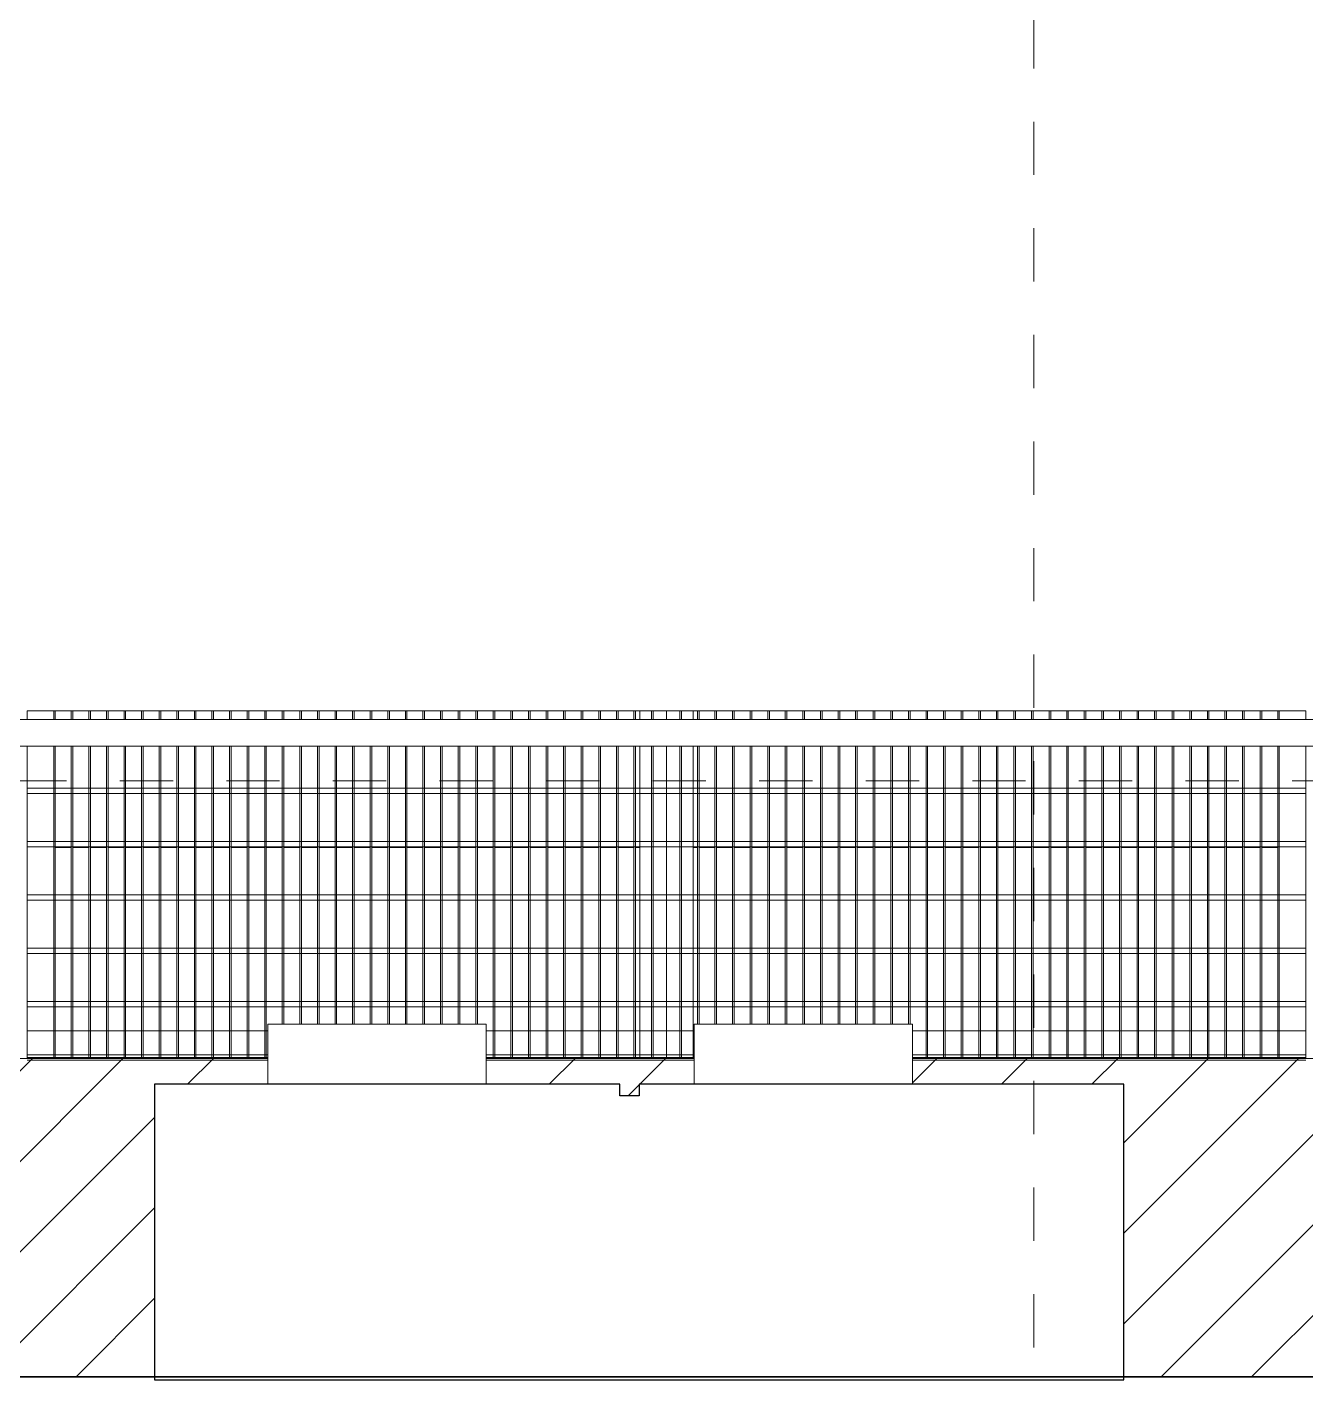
# Model space of a CAD drawing. Header units: metres. Extents: x -43 to 80, y -185 to 8.
# Drawn here: x 3.564 to 5.964, y -124.649 to -122.109 of the extents above; entities that cross this region are included whole.
import ezdxf

# ---------------------------------------------------------------- set-up
doc = ezdxf.new("R2010")
doc.units = ezdxf.units.M
doc.linetypes.add('Grid Line', pattern=[0.022225, 0.0127, -0.003175, 0.003175, -0.003175])
for name, color, linetype, lineweight in [('A-FLOR', 7, 'Continuous', 9), ('A-FLOR-HRAL', 7, 'Continuous', 9), ('A-GENM', 7, 'Continuous', 9), ('A-WALL', 7, 'Continuous', 9), ('S-GRID', 7, 'Continuous', 9)]:
    doc.layers.add(name, color=color, linetype=linetype, lineweight=lineweight)

# ---------------------------------------------------------------- blocks, each defined once
blk = doc.blocks.new('Railing - Railing-2145336-N01 - ESTANQUE CABECERA')
at = {"layer": 'A-FLOR-HRAL'}
for p, q in [((-50.38667508865239, -112.9029872301201), (-58.58988818127857, -108.6269040913943)), ((-58.61300010596709, -108.6712418736707), (-50.40978701334091, -112.9473250123965))]:
    blk.add_line(p, q, dxfattribs=at)
blk = doc.blocks.new('M_RVR_Grating - Grating-V5-N01 - ESTANQUE CABECERA')
at = {"layer": 'A-GENM'}
for p, q in [((0.1384357353952376, 0.330000000000146), (-0.599999999999985, 0.3300000000001459)), ((-0.6000000000000001, 0.3275000000000018), (-0.6000000000000001, 0.3250000000000019)), ((-0.5499999999999938, 0.324999999999999), (-0.600000000000001, 0.3249999999999989)), ((-0.600000000000001, 0.3249999999999989), (-0.5999999999999999, -0.2589138750279856)), ((0.1384357353952206, 0.3250000000000019), (-0.6000000000000029, 0.3250000000000019)), ((-0.6000000000000029, 0.3250000000000019), (-0.6000000000000029, 0.2749999999999949)), ((-0.599999999999985, 0.3200000000001482), (0.1384357353952376, 0.3200000000001439)), ((-0.5469999999999975, 0.3249999999999993), (-0.5500000000000013, 0.3249999999999993)), ((-0.5500000000000013, 0.3249999999999993), (-0.5500000000000003, -0.258918479240016)), ((-0.5499999999999928, -0.2589184792400155), (-0.5499999999999938, 0.324999999999999)), ((-0.5469999999999965, -0.258918755492735), (-0.5469999999999975, 0.3249999999999993)), ((-0.5139999999999976, 0.3249999999999993), (-0.5170000000000012, 0.3249999999999993)), ((-0.5170000000000012, 0.3249999999999993), (-0.5170000000000002, -0.2589215180199554)), ((-0.5139999999999966, -0.2589217942726743), (-0.5139999999999976, 0.3249999999999993)), ((-0.4809999999999974, 0.3249999999999997), (-0.4840000000000012, 0.3249999999999997)), ((-0.4840000000000012, 0.3249999999999997), (-0.4840000000000001, -0.2589245567998945)), ((-0.4809999999999964, -0.2589248330526133), (-0.4809999999999974, 0.3249999999999997)), ((-0.4479999999999974, 0.3249999999999997), (-0.4510000000000011, 0.3249999999999998)), ((-0.4510000000000011, 0.3249999999999998), (-0.4510000000000001, -0.2589275955798275)), ((-0.4479999999999963, -0.2589278718325528), (-0.4479999999999974, 0.3249999999999997)), ((-0.4149999999999974, 0.3249999999999997), (-0.4180000000000011, 0.3249999999999998)), ((-0.4180000000000011, 0.3249999999999998), (-0.4180000000000001, -0.258930634359767)), ((-0.4149999999999964, -0.2589309106124921), (-0.4149999999999974, 0.3249999999999997)), ((-0.3819999999999975, 0.3249999999999997), (-0.3850000000000013, 0.3249999999999998)), ((-0.3850000000000013, 0.3249999999999998), (-0.3850000000000001, -0.2589336731397063)), ((-0.3819999999999965, -0.2589339493924252), (-0.3819999999999975, 0.3249999999999997)), ((-0.3489999999999974, 0.3249999999999997), (-0.352000000000001, 0.3249999999999997)), ((-0.352000000000001, 0.3249999999999997), (-0.3520000000000001, -0.2589367119196458)), ((-0.3489999999999963, -0.2589369881723645), (-0.3489999999999974, 0.3249999999999997)), ((-0.3159999999999973, 0.3249999999999997), (-0.3190000000000011, 0.3249999999999997)), ((-0.3190000000000011, 0.3249999999999997), (-0.319, -0.2589397506995786)), ((-0.3159999999999964, -0.258940026952304), (-0.3159999999999973, 0.3249999999999997)), ((-0.2829999999999974, 0.3249999999999997), (-0.286000000000001, 0.3249999999999997)), ((-0.286000000000001, 0.3249999999999997), (-0.286, -0.2589427894795182)), ((-0.2829999999999964, -0.2589430657322434), (-0.2829999999999974, 0.3249999999999997)), ((-0.2499999999999974, 0.3249999999999997), (-0.2530000000000011, 0.3249999999999997)), ((-0.2530000000000011, 0.3249999999999997), (-0.2530000000000001, -0.2589458282594576)), ((-0.2499999999999964, -0.2589461045121764), (-0.2499999999999974, 0.3249999999999997)), ((-0.2169999999999974, 0.3249999999999997), (-0.2200000000000011, 0.3249999999999997)), ((-0.2200000000000011, 0.3249999999999997), (-0.22, -0.258948867039397)), ((-0.2169999999999963, -0.2589491432921158), (-0.2169999999999974, 0.3249999999999997)), ((-0.1839999999999973, 0.3249999999999997), (-0.187000000000001, 0.3249999999999997)), ((-0.187000000000001, 0.3249999999999997), (-0.1869999999999999, -0.2589519058193364)), ((-0.1839999999999962, -0.2589521820720553), (-0.1839999999999973, 0.3249999999999997)), ((-0.1509999999999973, 0.3249999999999997), (-0.154000000000001, 0.3249999999999997)), ((-0.154000000000001, 0.3249999999999997), (-0.1539999999999999, -0.2589549445992695)), ((-0.1509999999999962, -0.2589552208519946), (-0.1509999999999973, 0.3249999999999997)), ((-0.1179999999999974, 0.3249999999999997), (-0.121000000000001, 0.3249999999999997)), ((-0.121000000000001, 0.3249999999999997), (-0.121, -0.2589579833792088)), ((-0.1179999999999963, -0.2589582596319341), (-0.1179999999999974, 0.3249999999999997)), ((-0.08499999999999727, 0.3249999999999997), (-0.08800000000000098, 0.3249999999999997)), ((-0.08800000000000098, 0.3249999999999997), (-0.08799999999999994, -0.2589610221591482)), ((-0.08499999999999625, -0.258961298411867), (-0.08499999999999727, 0.3249999999999997)), ((-0.05199999999999719, 0.3249999999999993), (-0.0550000000000009, 0.3249999999999994)), ((-0.0550000000000009, 0.3249999999999994), (-0.05499999999999987, -0.2589640609390881)), ((-0.05199999999999615, -0.2589643371918069), (-0.05199999999999719, 0.3249999999999993)), ((-0.01899999999999724, 0.3249999999999994), (-0.02200000000000096, 0.3249999999999993)), ((-0.02200000000000096, 0.3249999999999993), (-0.02199999999999992, -0.258967099719021)), ((-0.01899999999999622, -0.2589673759717462), (-0.01899999999999724, 0.3249999999999994)), ((0.01400000000000277, 0.3249999999999994), (0.01099999999999906, 0.3249999999999993)), ((0.01099999999999906, 0.3249999999999993), (0.01100000000000011, -0.2589701384989604)), ((0.01400000000000379, -0.2589704147516856), (0.01400000000000277, 0.3249999999999994)), ((0.04700000000000278, 0.3249999999999994), (0.04399999999999907, 0.3249999999999994)), ((0.04399999999999907, 0.3249999999999994), (0.04400000000000012, -0.2589731772789)), ((0.04700000000000382, -0.2589734535316186), (0.04700000000000278, 0.3249999999999994)), ((0.08000000000000275, 0.3249999999999994), (0.07699999999999904, 0.3249999999999994)), ((0.07699999999999904, 0.3249999999999994), (0.07700000000000008, -0.2589762160588392)), ((0.08000000000000378, -0.2589764923115581), (0.08000000000000275, 0.3249999999999994)), ((0.1130000000000028, 0.3249999999999994), (0.1099999999999992, 0.3249999999999994)), ((0.1099999999999992, 0.3249999999999994), (0.1100000000000002, -0.2589792548387784)), ((0.1130000000000038, -0.2589795310914975), (0.1130000000000028, 0.3249999999999994)), ((0.6000000000000195, 0.3300000000001503), (0.5481445310455849, 0.3300000000001503)), ((0.5999999999999959, 0.3250000000000019), (0.5481445310455627, 0.325000000000002)), ((0.5481445310455847, 0.3200000000001482), (0.6000000000000196, 0.3200000000001482)), ((0.6000000000000008, 0.324999999999999), (0.5499999999999936, 0.324999999999999)), ((0.5499999999999936, 0.324999999999999), (0.5499999999999946, -0.2590197719046172)), ((0.5750000000000031, 0.3249999999999993), (0.5719999999999993, 0.3249999999999993)), ((0.5719999999999993, 0.3249999999999993), (0.5720000000000003, -0.2590217977579048)), ((0.5750000000000041, -0.2590220740106301), (0.5750000000000031, 0.3249999999999993)), ((0.6, 0.3250000000000018), (0.6000000000000001, 0.3275000000000019)), ((0.6000000000000016, -0.2590243761166406), (0.6000000000000008, 0.324999999999999)), ((0.5999999999999959, 0.2749999999999948), (0.5999999999999959, 0.3250000000000019)), ((-0.6000000000000029, 0.2749999999999949), (0.1384357353952206, 0.2749999999999948)), ((0.1429999999999993, 0.262578610893513), (0.1430000000000002, -0.2589822936187117)), ((0.1460000000000039, -0.2589825698714368), (0.146000000000003, 0.262578610893513)), ((0.1759999999999992, 0.262578610893513), (0.1760000000000002, -0.2589853323986511)), ((0.1790000000000039, -0.2589856086513763), (0.1790000000000029, 0.262578610893513)), ((0.2089999999999992, 0.262578610893513), (0.2090000000000001, -0.2589883711785905)), ((0.2120000000000038, -0.2589886474313093), (0.2120000000000029, 0.262578610893513)), ((0.2419999999999993, 0.262578610893513), (0.2420000000000002, -0.2589914099585299)), ((0.2450000000000039, -0.2589916862112487), (0.2450000000000029, 0.262578610893513)), ((0.2749999999999994, 0.2625786108935129), (0.2750000000000003, -0.258994448738463)), ((0.278000000000004, -0.2589947249911881), (0.278000000000003, 0.2625786108935129)), ((0.3079999999999993, 0.2625786108935129), (0.3080000000000002, -0.2589974875184025)), ((0.3110000000000039, -0.2589977637711275), (0.311000000000003, 0.2625786108935129)), ((0.3409999999999993, 0.2625786108935129), (0.3410000000000002, -0.2590005262983419)), ((0.3440000000000038, -0.2590008025510606), (0.344000000000003, 0.2625786108935066)), ((0.3739999999999994, 0.2625786108935065), (0.3740000000000003, -0.2590035650782813)), ((0.3770000000000039, -0.2590038413310001), (0.3770000000000031, 0.2625786108935066)), ((0.4069999999999995, 0.2625786108935066), (0.4070000000000004, -0.2590066038582206)), ((0.410000000000004, -0.2590068801109394), (0.4100000000000032, 0.2625786108935066)), ((0.4399999999999994, 0.2625786108935066), (0.4400000000000003, -0.2590096426381536)), ((0.443000000000004, -0.2590099188908788), (0.4430000000000031, 0.2625786108935066)), ((0.4729999999999993, 0.2625786108935065), (0.4730000000000002, -0.2590126814180931)), ((0.476000000000004, -0.2590129576708182), (0.476000000000003, 0.2625786108935066)), ((0.5059999999999995, 0.2625786108935065), (0.5060000000000002, -0.2590157201980324)), ((0.5090000000000039, -0.2590159964507512), (0.5090000000000032, 0.2625786108935066)), ((0.5389999999999995, 0.2625786108935066), (0.5390000000000005, -0.2590187589779718)), ((0.5420000000000041, -0.2590190352306906), (0.5420000000000033, 0.2625786108935066)), ((0.5481445310455564, 0.2749999999999948), (0.5999999999999959, 0.2749999999999948)), ((0.6000000000000196, 0.2300000000001513), (-0.599999999999985, 0.2300000000001471)), ((-0.599999999999985, 0.2200000000001493), (0.6000000000000196, 0.220000000000145)), ((0.6000000000000196, 0.130000000000148), (-0.5999999999999849, 0.1300000000001437)), ((-0.599999999999985, 0.1200000000001461), (0.6000000000000196, 0.120000000000146)), ((0.6000000000000196, 0.03000000000014911), (-0.5999999999999849, 0.03000000000014915)), ((-0.599999999999985, 0.02000000000014709), (0.6000000000000196, 0.02000000000014272)), ((0.600000000000011, -0.06999999999984981), (-0.599999999999985, -0.06999999999984981)), ((-0.599999999999985, -0.07999999999985184), (0.600000000000011, -0.07999999999984757)), ((0.600000000000011, -0.1699999999998531), (-0.5999999999999849, -0.1699999999998487)), ((-0.5999999999999849, -0.1799999999998551), (0.600000000000011, -0.1799999999998508)), ((-0.5999999999999998, -0.3093642401187902), (-0.5999999999999998, -0.3249999999999996)), ((-0.6000000000000029, -0.3093642401187937), (-0.6000000000000028, -0.324999999999998)), ((-0.5999999999999998, -0.3249999999999996), (-0.5499999999999926, -0.3249999999999995)), ((-0.6000000000000028, -0.324999999999998), (0.5999999999999959, -0.324999999999998)), ((-0.5500000000000002, -0.3093642401187907), (-0.55, -0.3250000000000001)), ((-0.5499999999999926, -0.3249999999999995), (-0.5499999999999926, -0.30936424011879)), ((-0.55, -0.3250000000000001), (-0.5469999999999964, -0.3250000000000001)), ((-0.5469999999999964, -0.3250000000000001), (-0.5469999999999964, -0.3093642401187907)), ((-0.5170000000000001, -0.3093642401187907), (-0.5170000000000001, -0.3250000000000002)), ((-0.5170000000000001, -0.3250000000000002), (-0.5139999999999963, -0.3250000000000002)), ((-0.5139999999999963, -0.3250000000000002), (-0.5139999999999963, -0.3093642401187907)), ((-0.484, -0.3093642401187903), (-0.4839999999999999, -0.3249999999999997)), ((-0.4839999999999999, -0.3249999999999997), (-0.4809999999999963, -0.3249999999999997)), ((-0.4809999999999963, -0.3249999999999997), (-0.4809999999999964, -0.3093642401187903)), ((-0.451, -0.3093642401187903), (-0.451, -0.3249999999999997)), ((-0.451, -0.3249999999999997), (-0.4479999999999962, -0.3249999999999997)), ((-0.4479999999999962, -0.3249999999999997), (-0.4479999999999962, -0.3093642401187903)), ((-0.4179999999999999, -0.3093642401187903), (-0.418, -0.3249999999999997)), ((-0.418, -0.3249999999999997), (-0.4149999999999964, -0.3249999999999997)), ((-0.4149999999999964, -0.3249999999999997), (-0.4149999999999963, -0.3093642401187903)), ((-0.3850000000000001, -0.3093642401187903), (-0.3850000000000001, -0.3249999999999997)), ((-0.3850000000000001, -0.3249999999999997), (-0.3819999999999963, -0.3249999999999997)), ((-0.3819999999999963, -0.3249999999999997), (-0.3819999999999963, -0.3093642401187903)), ((-0.3519999999999999, -0.3093642401187903), (-0.3519999999999999, -0.3249999999999997)), ((-0.3519999999999999, -0.3249999999999997), (-0.3489999999999963, -0.3249999999999997)), ((-0.3489999999999963, -0.3249999999999997), (-0.3489999999999963, -0.3093642401187903)), ((-0.3189999999999999, -0.3093642401187903), (-0.3189999999999998, -0.3249999999999997)), ((-0.3189999999999998, -0.3249999999999997), (-0.3159999999999961, -0.3249999999999997)), ((-0.3159999999999961, -0.3249999999999997), (-0.3159999999999962, -0.3093642401187903)), ((-0.286, -0.3093642401187903), (-0.2859999999999999, -0.3249999999999997)), ((-0.2859999999999999, -0.3249999999999997), (-0.2829999999999963, -0.3249999999999997)), ((-0.2829999999999963, -0.3249999999999997), (-0.2829999999999963, -0.3093642401187903)), ((-0.253, -0.3093642401187903), (-0.253, -0.3249999999999997)), ((-0.253, -0.3249999999999997), (-0.2499999999999962, -0.3249999999999997)), ((-0.2499999999999962, -0.3249999999999997), (-0.2499999999999964, -0.3093642401187903)), ((-0.2199999999999999, -0.3093642401187903), (-0.2199999999999999, -0.3249999999999997)), ((-0.2199999999999999, -0.3249999999999997), (-0.2169999999999961, -0.3249999999999997)), ((-0.2169999999999961, -0.3249999999999997), (-0.2169999999999962, -0.3093642401187903)), ((-0.1869999999999999, -0.3093642401187903), (-0.1869999999999998, -0.3249999999999997)), ((-0.1869999999999998, -0.3249999999999997), (-0.1839999999999961, -0.3249999999999997)), ((-0.1839999999999961, -0.3249999999999997), (-0.1839999999999961, -0.3093642401187903)), ((-0.1539999999999999, -0.3093642401187903), (-0.1539999999999999, -0.3249999999999997)), ((-0.1539999999999999, -0.3249999999999997), (-0.1509999999999962, -0.3249999999999997)), ((-0.1509999999999962, -0.3249999999999997), (-0.1509999999999962, -0.3093642401187903)), ((-0.1209999999999999, -0.3093642401187903), (-0.1209999999999999, -0.3249999999999997)), ((-0.1209999999999999, -0.3249999999999997), (-0.1179999999999962, -0.3249999999999997)), ((-0.1179999999999962, -0.3249999999999997), (-0.1179999999999962, -0.3093642401187903)), ((-0.08799999999999986, -0.3093642401187903), (-0.08799999999999981, -0.3249999999999997)), ((-0.08799999999999981, -0.3249999999999997), (-0.0849999999999961, -0.3249999999999997)), ((-0.0849999999999961, -0.3249999999999997), (-0.08499999999999612, -0.3093642401187903)), ((-0.05499999999999978, -0.3093642401187907), (-0.05499999999999975, -0.325)), ((-0.05499999999999975, -0.325), (-0.05199999999999605, -0.325)), ((-0.05199999999999605, -0.325), (-0.05199999999999605, -0.3093642401187907)), ((-0.0219999999999998, -0.3093642401187907), (-0.0219999999999998, -0.3250000000000001)), ((-0.0219999999999998, -0.3250000000000001), (-0.0189999999999961, -0.325)), ((-0.0189999999999961, -0.325), (-0.01899999999999614, -0.3093642401187907)), ((0.01100000000000021, -0.3093642401187907), (0.01100000000000022, -0.325)), ((0.01100000000000022, -0.325), (0.01400000000000391, -0.325)), ((0.01400000000000391, -0.325), (0.01400000000000389, -0.3093642401187907)), ((0.04400000000000022, -0.3093642401187907), (0.04400000000000023, -0.325)), ((0.04400000000000023, -0.325), (0.04700000000000393, -0.3250000000000001)), ((0.04700000000000393, -0.3250000000000001), (0.04700000000000392, -0.3093642401187907)), ((0.07700000000000017, -0.3093642401187907), (0.07700000000000017, -0.325)), ((0.07700000000000017, -0.325), (0.0800000000000039, -0.3250000000000001)), ((0.0800000000000039, -0.3250000000000001), (0.08000000000000386, -0.3093642401187907)), ((0.1100000000000002, -0.3093642401187906), (0.1100000000000002, -0.325)), ((0.1100000000000002, -0.325), (0.113000000000004, -0.3250000000000001)), ((0.113000000000004, -0.3250000000000001), (0.113000000000004, -0.3093642401187906)), ((0.1430000000000003, -0.3093642401187907), (0.1430000000000003, -0.325)), ((0.1430000000000003, -0.325), (0.146000000000004, -0.3250000000000001)), ((0.146000000000004, -0.3250000000000001), (0.146000000000004, -0.3093642401187907)), ((0.1760000000000003, -0.3093642401187907), (0.1760000000000003, -0.3250000000000001)), ((0.1760000000000003, -0.3250000000000001), (0.179000000000004, -0.3250000000000001)), ((0.179000000000004, -0.3250000000000001), (0.179000000000004, -0.3093642401187906)), ((0.2090000000000002, -0.3093642401187907), (0.2090000000000003, -0.3250000000000001)), ((0.2090000000000003, -0.3250000000000001), (0.212000000000004, -0.3250000000000001)), ((0.212000000000004, -0.3250000000000001), (0.2120000000000039, -0.3093642401187906)), ((0.2420000000000003, -0.3093642401187907), (0.2420000000000003, -0.325)), ((0.2420000000000003, -0.325), (0.245000000000004, -0.3250000000000001)), ((0.245000000000004, -0.3250000000000001), (0.245000000000004, -0.3093642401187907)), ((0.2750000000000004, -0.3093642401187907), (0.2750000000000004, -0.3250000000000001)), ((0.2750000000000004, -0.3250000000000001), (0.2780000000000041, -0.3250000000000001)), ((0.2780000000000041, -0.3250000000000001), (0.2780000000000041, -0.3093642401187907)), ((0.3080000000000004, -0.3093642401187907), (0.3080000000000004, -0.3250000000000002)), ((0.3080000000000004, -0.3250000000000002), (0.3110000000000041, -0.3250000000000002)), ((0.3110000000000041, -0.3250000000000002), (0.3110000000000041, -0.3093642401187907)), ((0.3410000000000003, -0.3093642401187907), (0.3410000000000003, -0.3250000000000002)), ((0.3410000000000003, -0.3250000000000002), (0.344000000000004, -0.3250000000000002)), ((0.344000000000004, -0.3250000000000002), (0.344000000000004, -0.3093642401187907)), ((0.3740000000000004, -0.3093642401187907), (0.3740000000000004, -0.3250000000000002)), ((0.3740000000000004, -0.3250000000000002), (0.3770000000000041, -0.3250000000000001)), ((0.3770000000000041, -0.3250000000000001), (0.3770000000000041, -0.3093642401187907)), ((0.4070000000000004, -0.3093642401187907), (0.4070000000000004, -0.3250000000000002)), ((0.4070000000000004, -0.3250000000000002), (0.4100000000000041, -0.3250000000000002)), ((0.4100000000000041, -0.3250000000000002), (0.4100000000000042, -0.3093642401187907)), ((0.4400000000000004, -0.3093642401187907), (0.4400000000000004, -0.3250000000000002)), ((0.4400000000000004, -0.3250000000000002), (0.4430000000000041, -0.3250000000000002)), ((0.4430000000000041, -0.3250000000000002), (0.4430000000000041, -0.3093642401187907)), ((0.4730000000000004, -0.3093642401187907), (0.4730000000000004, -0.3250000000000001)), ((0.4730000000000004, -0.3250000000000001), (0.476000000000004, -0.3250000000000002)), ((0.476000000000004, -0.3250000000000002), (0.476000000000004, -0.3093642401187907)), ((0.5060000000000004, -0.3093642401187907), (0.5060000000000004, -0.3250000000000002)), ((0.5060000000000004, -0.3250000000000002), (0.5090000000000041, -0.3250000000000002)), ((0.5090000000000041, -0.3250000000000002), (0.5090000000000041, -0.3093642401187907)), ((0.5390000000000005, -0.3093642401187907), (0.5390000000000005, -0.3250000000000002)), ((0.5390000000000005, -0.3250000000000002), (0.5420000000000041, -0.3250000000000002)), ((0.5420000000000041, -0.3250000000000002), (0.5420000000000041, -0.3093642401187907)), ((0.5499999999999947, -0.30936424011879), (0.5499999999999947, -0.3249999999999996)), ((0.5499999999999947, -0.3249999999999996), (0.600000000000002, -0.3249999999999995)), ((0.5720000000000005, -0.3093642401187907), (0.5720000000000005, -0.3250000000000002)), ((0.5720000000000005, -0.3250000000000002), (0.5750000000000041, -0.3250000000000002)), ((0.5750000000000041, -0.3250000000000002), (0.5750000000000042, -0.3093642401187907)), ((0.600000000000002, -0.3249999999999995), (0.6000000000000019, -0.3093642401187898)), ((0.5999999999999959, -0.324999999999998), (0.5999999999999959, -0.3093642401187894))]:
    blk.add_line(p, q, dxfattribs=at)
blk = doc.blocks.new('M_RVR_Grating - Grating-V6-N01 - ESTANQUE CABECERA')
at = {"layer": 'A-GENM'}
for p, q in [((-0.5999999999999999, 0.3249999999999996), (-0.5999999999999999, 0.30936424011879)), ((-0.5499999999999927, 0.3249999999999995), (-0.5999999999999999, 0.3249999999999996)), ((0.599999999999996, 0.324999999999998), (-0.6000000000000029, 0.324999999999998)), ((-0.6000000000000029, 0.324999999999998), (-0.6000000000000028, 0.3093642401187893)), ((-0.55, 0.3250000000000002), (-0.55, 0.3093642401187907)), ((-0.5469999999999964, 0.3250000000000002), (-0.55, 0.3250000000000002)), ((-0.5499999999999927, 0.30936424011879), (-0.5499999999999926, 0.3249999999999995)), ((-0.5469999999999964, 0.3093642401187907), (-0.5469999999999964, 0.3250000000000002)), ((-0.517, 0.3250000000000002), (-0.517, 0.3093642401187907)), ((-0.5139999999999963, 0.3250000000000002), (-0.517, 0.3250000000000002)), ((-0.5139999999999963, 0.3093642401187907), (-0.5139999999999963, 0.3250000000000002)), ((-0.484, 0.3249999999999997), (-0.484, 0.3093642401187903)), ((-0.4809999999999964, 0.3249999999999997), (-0.484, 0.3249999999999997)), ((-0.4809999999999963, 0.3093642401187903), (-0.4809999999999964, 0.3249999999999997)), ((-0.451, 0.3249999999999997), (-0.451, 0.3093642401187903)), ((-0.4479999999999963, 0.3249999999999997), (-0.451, 0.3249999999999997)), ((-0.4479999999999963, 0.3093642401187903), (-0.4479999999999963, 0.3249999999999997)), ((-0.418, 0.3249999999999998), (-0.418, 0.3093642401187903)), ((-0.4149999999999963, 0.3249999999999997), (-0.418, 0.3249999999999998)), ((-0.4149999999999964, 0.3093642401187903), (-0.4149999999999963, 0.3249999999999997)), ((-0.385, 0.3249999999999997), (-0.385, 0.3093642401187903)), ((-0.3819999999999963, 0.3249999999999997), (-0.385, 0.3249999999999997)), ((-0.3819999999999963, 0.3093642401187903), (-0.3819999999999963, 0.3249999999999997)), ((-0.3519999999999999, 0.3249999999999997), (-0.352, 0.3093642401187903)), ((-0.3489999999999963, 0.3249999999999997), (-0.3519999999999999, 0.3249999999999997)), ((-0.3489999999999963, 0.3093642401187903), (-0.3489999999999963, 0.3249999999999997)), ((-0.319, 0.3249999999999997), (-0.3189999999999999, 0.3093642401187903)), ((-0.3159999999999962, 0.3249999999999997), (-0.319, 0.3249999999999997)), ((-0.3159999999999962, 0.3093642401187903), (-0.3159999999999962, 0.3249999999999997)), ((-0.2859999999999999, 0.3249999999999997), (-0.286, 0.3093642401187903)), ((-0.2829999999999962, 0.3249999999999997), (-0.2859999999999999, 0.3249999999999997)), ((-0.2829999999999963, 0.3093642401187903), (-0.2829999999999962, 0.3249999999999997)), ((-0.2529999999999999, 0.3249999999999997), (-0.253, 0.3093642401187903)), ((-0.2499999999999962, 0.3249999999999997), (-0.2529999999999999, 0.3249999999999997)), ((-0.2499999999999962, 0.3093642401187903), (-0.2499999999999962, 0.3249999999999997)), ((-0.2199999999999999, 0.3249999999999997), (-0.2199999999999999, 0.3093642401187903)), ((-0.2169999999999961, 0.3249999999999997), (-0.2199999999999999, 0.3249999999999997)), ((-0.2169999999999963, 0.3093642401187903), (-0.2169999999999961, 0.3249999999999997)), ((-0.1869999999999999, 0.3249999999999997), (-0.1869999999999999, 0.3093642401187903)), ((-0.1839999999999962, 0.3249999999999997), (-0.1869999999999999, 0.3249999999999997)), ((-0.1839999999999962, 0.3093642401187903), (-0.1839999999999962, 0.3249999999999997)), ((-0.1539999999999999, 0.3249999999999997), (-0.1539999999999999, 0.3093642401187903)), ((-0.1509999999999962, 0.3249999999999997), (-0.1539999999999999, 0.3249999999999997)), ((-0.1509999999999962, 0.3093642401187903), (-0.1509999999999962, 0.3249999999999997)), ((-0.1209999999999999, 0.3249999999999997), (-0.1209999999999998, 0.3093642401187903)), ((-0.1179999999999961, 0.3249999999999997), (-0.1209999999999999, 0.3249999999999997)), ((-0.1179999999999962, 0.3093642401187903), (-0.1179999999999961, 0.3249999999999997)), ((-0.08799999999999979, 0.3249999999999997), (-0.08799999999999986, 0.3093642401187903)), ((-0.08499999999999615, 0.3249999999999997), (-0.08799999999999979, 0.3249999999999997)), ((-0.08499999999999616, 0.3093642401187903), (-0.08499999999999615, 0.3249999999999997)), ((-0.05499999999999981, 0.325), (-0.05499999999999985, 0.3093642401187907)), ((-0.0519999999999961, 0.325), (-0.05499999999999981, 0.325)), ((-0.05199999999999613, 0.3093642401187907), (-0.0519999999999961, 0.325)), ((-0.02199999999999979, 0.325), (-0.02199999999999984, 0.3093642401187907)), ((-0.01899999999999609, 0.325), (-0.02199999999999979, 0.325)), ((-0.01899999999999614, 0.3093642401187907), (-0.01899999999999609, 0.325)), ((0.01100000000000022, 0.325), (0.01100000000000019, 0.3093642401187907)), ((0.01400000000000392, 0.325), (0.01100000000000022, 0.325)), ((0.01400000000000389, 0.3093642401187907), (0.01400000000000392, 0.325)), ((0.04400000000000027, 0.325), (0.04400000000000018, 0.3093642401187907)), ((0.04700000000000392, 0.325), (0.04400000000000027, 0.325)), ((0.04700000000000392, 0.3093642401187907), (0.04700000000000392, 0.325)), ((0.0770000000000002, 0.325), (0.07700000000000012, 0.3093642401187906)), ((0.0800000000000039, 0.325), (0.0770000000000002, 0.325)), ((0.08000000000000386, 0.3093642401187907), (0.0800000000000039, 0.325)), ((0.1100000000000003, 0.3250000000000001), (0.1100000000000002, 0.3093642401187906)), ((0.113000000000004, 0.325), (0.1100000000000003, 0.3250000000000001)), ((0.1130000000000039, 0.3093642401187907), (0.113000000000004, 0.325)), ((0.1430000000000004, 0.3250000000000001), (0.1430000000000003, 0.3093642401187907)), ((0.1460000000000041, 0.325), (0.1430000000000004, 0.3250000000000001)), ((0.146000000000004, 0.3093642401187907), (0.1460000000000041, 0.325)), ((0.1760000000000003, 0.3250000000000001), (0.1760000000000002, 0.3093642401187907)), ((0.179000000000004, 0.3250000000000001), (0.1760000000000003, 0.3250000000000001)), ((0.1790000000000039, 0.3093642401187907), (0.179000000000004, 0.3250000000000001)), ((0.2090000000000003, 0.325), (0.2090000000000002, 0.3093642401187906)), ((0.212000000000004, 0.325), (0.2090000000000003, 0.325)), ((0.2120000000000039, 0.3093642401187907), (0.212000000000004, 0.325)), ((0.2420000000000004, 0.325), (0.2420000000000003, 0.3093642401187907)), ((0.2450000000000041, 0.325), (0.2420000000000004, 0.325)), ((0.245000000000004, 0.3093642401187907), (0.2450000000000041, 0.325)), ((0.2750000000000004, 0.3250000000000002), (0.2750000000000004, 0.3093642401187907)), ((0.2780000000000042, 0.3250000000000002), (0.2750000000000004, 0.3250000000000002)), ((0.2780000000000041, 0.3093642401187907), (0.2780000000000042, 0.3250000000000002)), ((0.3080000000000004, 0.3250000000000002), (0.3080000000000004, 0.3093642401187907)), ((0.3110000000000041, 0.3250000000000001), (0.3080000000000004, 0.3250000000000002)), ((0.3110000000000041, 0.3093642401187907), (0.3110000000000041, 0.3250000000000001)), ((0.3410000000000002, 0.3250000000000001), (0.3410000000000003, 0.3093642401187907)), ((0.344000000000004, 0.3250000000000002), (0.3410000000000002, 0.3250000000000001)), ((0.344000000000004, 0.3093642401187907), (0.344000000000004, 0.3250000000000002)), ((0.3740000000000004, 0.3250000000000001), (0.3740000000000004, 0.3093642401187907)), ((0.3770000000000041, 0.3250000000000002), (0.3740000000000004, 0.3250000000000001)), ((0.3770000000000041, 0.3093642401187907), (0.3770000000000041, 0.3250000000000002)), ((0.4070000000000005, 0.3250000000000002), (0.4070000000000005, 0.3093642401187907)), ((0.4100000000000042, 0.3250000000000002), (0.4070000000000005, 0.3250000000000002)), ((0.4100000000000042, 0.3093642401187907), (0.4100000000000042, 0.3250000000000002)), ((0.4400000000000004, 0.3250000000000002), (0.4400000000000004, 0.3093642401187907)), ((0.4430000000000042, 0.3250000000000002), (0.4400000000000004, 0.3250000000000002)), ((0.4430000000000042, 0.3093642401187907), (0.4430000000000042, 0.3250000000000002)), ((0.4730000000000004, 0.3250000000000002), (0.4730000000000004, 0.3093642401187907)), ((0.4760000000000041, 0.3250000000000002), (0.4730000000000004, 0.3250000000000002)), ((0.4760000000000041, 0.3093642401187907), (0.4760000000000041, 0.3250000000000002)), ((0.5060000000000004, 0.3250000000000002), (0.5060000000000004, 0.3093642401187907)), ((0.5090000000000041, 0.3250000000000002), (0.5060000000000004, 0.3250000000000002)), ((0.5090000000000042, 0.3093642401187907), (0.5090000000000041, 0.3250000000000002)), ((0.5390000000000005, 0.3250000000000001), (0.5390000000000006, 0.3093642401187907)), ((0.5420000000000043, 0.3250000000000002), (0.5390000000000005, 0.3250000000000001)), ((0.5420000000000043, 0.3093642401187907), (0.5420000000000043, 0.3250000000000002)), ((0.5499999999999947, 0.3249999999999996), (0.5499999999999947, 0.3093642401187901)), ((0.6000000000000019, 0.3249999999999995), (0.5499999999999947, 0.3249999999999996)), ((0.5720000000000005, 0.3250000000000002), (0.5720000000000004, 0.3093642401187907)), ((0.5750000000000042, 0.3250000000000002), (0.5720000000000005, 0.3250000000000002)), ((0.5750000000000041, 0.3093642401187907), (0.5750000000000042, 0.3250000000000002)), ((0.600000000000002, 0.3093642401187901), (0.6000000000000019, 0.3249999999999996)), ((0.5999999999999959, 0.3093642401187894), (0.599999999999996, 0.324999999999998)), ((-0.5999999999999999, 0.258771790238287), (-0.600000000000001, -0.3249999999999989)), ((-0.5500000000000002, 0.2587717902382876), (-0.5500000000000013, -0.3249999999999993)), ((-0.5499999999999937, -0.324999999999999), (-0.5499999999999928, 0.2587717902382871)), ((-0.5469999999999975, -0.3249999999999993), (-0.5469999999999965, 0.2587717902382876)), ((-0.5170000000000001, 0.2587717902382876), (-0.5170000000000012, -0.3249999999999993)), ((-0.5139999999999975, -0.3249999999999993), (-0.5139999999999965, 0.2587717902382876)), ((-0.4840000000000001, 0.2587717902382871), (-0.4840000000000013, -0.3249999999999997)), ((-0.4809999999999974, -0.3249999999999997), (-0.4809999999999965, 0.258771790238287)), ((-0.4510000000000001, 0.258771790238287), (-0.4510000000000012, -0.3249999999999997)), ((-0.4479999999999975, -0.3249999999999997), (-0.4479999999999965, 0.2591208804007364)), ((-0.4180000000000001, 0.2591181178735161), (-0.4180000000000011, -0.3249999999999997)), ((-0.4149999999999974, -0.3249999999999997), (-0.4149999999999964, 0.2591178416207972)), ((-0.3850000000000002, 0.2591150790935829), (-0.3850000000000011, -0.3249999999999997)), ((-0.3819999999999973, -0.3249999999999997), (-0.3819999999999964, 0.2591148028408577)), ((-0.352, 0.2591120403136435), (-0.352000000000001, -0.3249999999999997)), ((-0.3489999999999974, -0.3249999999999997), (-0.3489999999999963, 0.2591117640609185)), ((-0.3190000000000001, 0.2591090015337042), (-0.3190000000000011, -0.3249999999999997)), ((-0.3159999999999973, -0.3249999999999997), (-0.3159999999999964, 0.2591087252809852)), ((-0.286, 0.2591059627537647), (-0.2860000000000011, -0.3249999999999997)), ((-0.2829999999999974, -0.3249999999999997), (-0.2829999999999964, 0.2591056865010458)), ((-0.253, 0.2591029239738254), (-0.2530000000000011, -0.3249999999999997)), ((-0.2499999999999974, -0.3249999999999997), (-0.2499999999999964, 0.2591026477211065)), ((-0.22, 0.2590998851938923), (-0.220000000000001, -0.3249999999999997)), ((-0.2169999999999974, -0.3249999999999997), (-0.2169999999999963, 0.259099608941167)), ((-0.187, 0.259096846413953), (-0.187000000000001, -0.3249999999999997)), ((-0.1839999999999974, -0.3249999999999997), (-0.1839999999999963, 0.2590965701612276)), ((-0.154, 0.2590938076340135), (-0.154000000000001, -0.3249999999999997)), ((-0.1509999999999973, -0.3249999999999997), (-0.1509999999999963, 0.2590935313812947)), ((-0.121, 0.2590907688540741), (-0.1210000000000009, -0.2625786108935007)), ((-0.1179999999999972, -0.2625786108935006), (-0.1179999999999962, 0.2590904926013554)), ((-0.08799999999999994, 0.259087730074141), (-0.08800000000000084, -0.2625786108935006)), ((-0.08499999999999718, -0.2625786108935006), (-0.08499999999999625, 0.2590874538214158)), ((-0.05499999999999993, 0.259084691294202), (-0.05500000000000086, -0.2625786108935003)), ((-0.05199999999999715, -0.2625786108935003), (-0.05199999999999622, 0.2590844150414769)), ((-0.02199999999999989, 0.2590816525142626), (-0.02200000000000083, -0.2625786108935003)), ((-0.01899999999999714, -0.2625786108935003), (-0.01899999999999622, 0.2590813762615438)), ((0.01100000000000011, 0.2590786137343231), (0.01099999999999918, -0.2625786108935003)), ((0.01400000000000287, -0.2625786108935003), (0.01400000000000379, 0.2590783374816043)), ((0.04400000000000012, 0.2590755749543838), (0.04399999999999919, -0.2625786108935003)), ((0.0470000000000029, -0.2625786108935003), (0.04700000000000383, 0.2590752987016648)), ((0.07700000000000011, 0.2590725361744508), (0.07699999999999914, -0.2625786108935066)), ((0.08000000000000285, -0.2625786108935066), (0.08000000000000379, 0.2590722599217254)), ((0.1100000000000002, 0.2590694973945113), (0.1099999999999992, -0.2625786108935066)), ((0.1130000000000029, -0.2625786108935066), (0.1130000000000039, 0.259069221141786)), ((0.1430000000000002, 0.2590664586145719), (0.1429999999999993, -0.2625786108935066)), ((0.146000000000003, -0.2625786108935066), (0.146000000000004, 0.259066182361853)), ((0.1760000000000002, 0.2590634198346325), (0.1759999999999992, -0.2625786108935066)), ((0.1790000000000029, -0.2625786108935066), (0.1790000000000039, 0.2590631435819138)), ((0.2090000000000001, 0.2590603810546995), (0.2089999999999992, -0.2625786108935066)), ((0.2120000000000029, -0.2625786108935066), (0.2120000000000039, 0.2590601048019743)), ((0.2420000000000002, 0.2590573422747601), (0.2419999999999993, -0.2625786108935066)), ((0.2450000000000029, -0.2625786108935066), (0.2450000000000039, 0.2590570660220348)), ((0.2750000000000003, 0.2590543034948208), (0.2749999999999992, -0.3249999999999993)), ((0.2780000000000029, -0.3249999999999993), (0.278000000000004, 0.259054027242102)), ((0.3080000000000002, 0.2590512647148814), (0.3079999999999992, -0.3249999999999993)), ((0.3110000000000029, -0.3249999999999993), (0.3110000000000039, 0.2590509884621625)), ((0.3410000000000002, 0.2590482259349419), (0.3409999999999991, -0.3249999999999993)), ((0.3440000000000029, -0.3249999999999993), (0.3440000000000038, 0.2590479496822231)), ((0.3740000000000003, 0.2590451871550089), (0.3739999999999993, -0.3249999999999993)), ((0.3770000000000029, -0.3249999999999993), (0.3770000000000041, 0.2590449109022839)), ((0.4070000000000004, 0.2590421483750695), (0.4069999999999993, -0.3249999999999993)), ((0.410000000000003, -0.3249999999999993), (0.410000000000004, 0.2590418721223443)), ((0.4400000000000003, 0.2590391095951302), (0.4399999999999993, -0.3249999999999993)), ((0.443000000000003, -0.3249999999999993), (0.4430000000000041, 0.2590388333424113)), ((0.4730000000000001, 0.2590360708151907), (0.4729999999999993, -0.3249999999999993)), ((0.4760000000000029, -0.3249999999999993), (0.476000000000004, 0.2590357945624719)), ((0.5060000000000003, 0.2590330320352576), (0.5059999999999993, -0.3249999999999993)), ((0.509000000000003, -0.3249999999999993), (0.509000000000004, 0.2590327557825325)), ((0.5390000000000005, 0.2590299932553183), (0.5389999999999995, -0.3249999999999993)), ((0.542000000000003, -0.3249999999999993), (0.5420000000000041, 0.259029717002593)), ((0.5499999999999947, 0.2590289803286714), (0.5499999999999935, -0.324999999999999)), ((0.5720000000000004, 0.2590269544753789), (0.5719999999999993, -0.3249999999999993)), ((0.5750000000000031, -0.3249999999999993), (0.5750000000000041, 0.2590266782226599)), ((0.6000000000000008, -0.324999999999999), (0.6000000000000018, 0.2590243761166414)), ((0.6000000000000023, 0.1799999999998551), (-0.6000000000000023, 0.1799999999998595)), ((-0.6000000000000023, 0.1699999999998618), (0.6000000000000023, 0.1699999999998574)), ((0.600000000000011, 0.0799999999998519), (-0.6000000000000022, 0.07999999999985624)), ((-0.6000000000000023, 0.06999999999985851), (0.600000000000011, 0.06999999999985418)), ((0.600000000000011, -0.02000000000014706), (-0.6000000000000023, -0.02000000000014269)), ((-0.6000000000000022, -0.03000000000014042), (0.600000000000011, -0.03000000000014478)), ((0.600000000000011, -0.120000000000146), (-0.5999999999999935, -0.1200000000001417)), ((-0.5999999999999936, -0.1300000000001394), (0.600000000000011, -0.1300000000001438)), ((0.600000000000011, -0.2200000000001492), (-0.5999999999999936, -0.220000000000145)), ((-0.5999999999999936, -0.2300000000001427), (0.600000000000011, -0.230000000000147)), ((-0.1484193419400026, -0.2749999999999948), (-0.6000000000000028, -0.2749999999999949)), ((-0.6000000000000028, -0.2749999999999949), (-0.6000000000000029, -0.325000000000002)), ((0.5999999999999958, -0.2749999999999948), (0.2612894537103523, -0.2749999999999948)), ((0.5999999999999959, -0.3250000000000019), (0.5999999999999958, -0.2749999999999948)), ((-0.1484193419399953, -0.3200000000001439), (-0.5999999999999936, -0.3200000000001439)), ((-0.6, -0.3250000000000018), (-0.6000000000000001, -0.3275000000000019)), ((-0.600000000000001, -0.3249999999999989), (-0.5499999999999937, -0.324999999999999)), ((-0.6000000000000029, -0.325000000000002), (-0.1484193419400026, -0.3250000000000019)), ((-0.5999999999999936, -0.3300000000001416), (-0.1484193419399953, -0.3300000000001416)), ((-0.5500000000000013, -0.3249999999999993), (-0.5469999999999975, -0.3249999999999993)), ((-0.5170000000000012, -0.3249999999999993), (-0.5139999999999975, -0.3249999999999993)), ((-0.4840000000000013, -0.3249999999999997), (-0.4809999999999974, -0.3249999999999997)), ((-0.4510000000000012, -0.3249999999999997), (-0.4479999999999975, -0.3249999999999997)), ((-0.4180000000000011, -0.3249999999999997), (-0.4149999999999974, -0.3249999999999997)), ((-0.3850000000000011, -0.3249999999999997), (-0.3819999999999973, -0.3249999999999997)), ((-0.352000000000001, -0.3249999999999997), (-0.3489999999999974, -0.3249999999999997)), ((-0.3190000000000011, -0.3249999999999997), (-0.3159999999999973, -0.3249999999999997)), ((-0.2860000000000011, -0.3249999999999997), (-0.2829999999999974, -0.3249999999999997)), ((-0.2530000000000011, -0.3249999999999997), (-0.2499999999999974, -0.3249999999999997)), ((-0.220000000000001, -0.3249999999999997), (-0.2169999999999974, -0.3249999999999997)), ((-0.187000000000001, -0.3249999999999997), (-0.1839999999999974, -0.3249999999999997)), ((-0.154000000000001, -0.3249999999999997), (-0.1509999999999973, -0.3249999999999997)), ((0.600000000000011, -0.3200000000001482), (0.2612894537103606, -0.3200000000001439)), ((0.2612894537103523, -0.3250000000000019), (0.5999999999999959, -0.3250000000000019)), ((0.2612894537103606, -0.3300000000001416), (0.600000000000011, -0.3300000000001459)), ((0.2749999999999992, -0.3249999999999993), (0.2780000000000029, -0.3249999999999993)), ((0.3079999999999992, -0.3249999999999993), (0.3110000000000029, -0.3249999999999993)), ((0.3409999999999991, -0.3249999999999993), (0.3440000000000029, -0.3249999999999993)), ((0.3739999999999993, -0.3249999999999993), (0.3770000000000029, -0.3249999999999993)), ((0.4069999999999993, -0.3249999999999993), (0.410000000000003, -0.3249999999999993)), ((0.4399999999999993, -0.3249999999999993), (0.443000000000003, -0.3249999999999993)), ((0.4729999999999993, -0.3249999999999993), (0.4760000000000029, -0.3249999999999993)), ((0.5059999999999993, -0.3249999999999993), (0.509000000000003, -0.3249999999999993)), ((0.5389999999999995, -0.3249999999999993), (0.542000000000003, -0.3249999999999993)), ((0.5499999999999935, -0.324999999999999), (0.6000000000000008, -0.324999999999999)), ((0.5719999999999993, -0.3249999999999993), (0.5750000000000031, -0.3249999999999993)), ((0.6000000000000001, -0.3275000000000018), (0.6000000000000001, -0.3250000000000019))]:
    blk.add_line(p, q, dxfattribs=at)
blk = doc.blocks.new('M_Tablero -Area Bomebo - M_Tablero -Area Bomebo-2156456-N01 - ESTANQUE CABECERA')
at = {"layer": 'A-GENM', "lineweight": 25}
for p, q in [((0.9095000000026175, -0.1106984353024967), (-0.9095000000026177, -0.1106984353024794)), ((-0.9095000000026177, -0.1106984353024794), (-0.9095000000026175, -0.6650567601556179)), ((0.9095000000026177, -0.6650567601556179), (0.9095000000026175, -0.1106984353024967)), ((-3.383959779057477e-17, -0.6650567601556006), (0, -0.6434978256653519)), ((0, -0.6434978256653519), (0.03659133406373587, -0.6434978256653519)), ((0.03659133406373587, -0.6434978256653519), (0.03659133406373584, -0.6650567601556004)), ((-0.9095000000026175, -0.6650567601556179), (-3.383959779057477e-17, -0.6650567601556006)), ((0.03659133406373584, -0.6650567601556004), (0.9095000000026177, -0.6650567601556179))]:
    blk.add_line(p, q, dxfattribs=at)
at = {"layer": 'A-GENM'}
for p, q in [((-0.5128585820603918, -0.7780247239328393), (-0.5128585820603917, -0.6650567601556004)), ((-0.1031497864100532, -0.6650567601556004), (-0.1031497864100533, -0.7780247239328392)), ((0.287416228834006, -0.7780247239328393), (0.287416228834006, -0.6650567601556006)), ((0.6971250244843601, -0.6650567601556004), (0.6971250244843601, -0.7780247239328392)), ((-0.5128585820603918, -0.7780247239328393), (-0.1031497864100533, -0.7780247239328392)), ((0.287416228834006, -0.7780247239328393), (0.6971250244843601, -0.7780247239328392))]:
    blk.add_line(p, q, dxfattribs=at)

msp = doc.modelspace()

# ---------------------------------------------------------------- hatches: boundary and pattern name
at = {"layer": 'A-FLOR', "true_color": 0xc0c0c0}
h = msp.add_hatch(dxfattribs=at)
h.set_pattern_fill('FP_3', color=9, style=0, pattern_type=2)
h.set_pattern_definition([(45, (0, 0), (-0.08485281374238571, 0.08485281374238571), [])])
h.paths.add_polyline_path([(-5.191751783955741, -126.511329065604), (-4.779135713336993, -126.511329065604), (-4.779135713336985, -124.6410591016026), (-3.635548874506959, -124.6410591016027), (-3.635548874506968, -124.0919575102847), (-3.423173898993945, -124.0919575102846), (-3.423173898993953, -124.0438737847912), (-5.191751783955715, -124.0438737847912), (-5.191751783955698, -125.5419465875885)])
h.paths.add_polyline_path([(10.83987458461848, -126.5007568699403), (10.83987458461848, -124.0438737847913), (8.929002067279924, -124.0438737847913), (8.929002067279907, -124.0923404873391), (9.325643485222132, -124.0923404873391), (9.325643485222132, -124.6410591016027), (10.43184676694401, -124.6410591016027), (10.431846766944, -126.5007568699403), (10.49580274097872, -126.5007568699403)])
h.paths.add_polyline_path([(7.50664348522213, -124.6410591016027), (7.506643485222148, -124.0923404873391), (7.719018460735145, -124.0923404873391), (7.719018460735162, -124.0438737847913), (5.226015390103121, -124.0438737847912), (5.226015390103139, -124.0923404873391), (5.622656808045346, -124.0923404873391), (5.622656808045337, -124.6410591016027)])
h.paths.add_polyline_path([(3.803656808045344, -124.6410591016027), (3.803656808045344, -124.0923404873391), (4.016031783558376, -124.0923404873391), (4.016031783558359, -124.0438737847913), (1.508305094230268, -124.0438737847912), (1.508305094230268, -124.0919575102846), (1.904946512172494, -124.0919575102847), (1.904946512172494, -124.6410591016027)])
h.paths.add_polyline_path([(0.08594651217250031, -124.6410591016027), (0.08594651217250031, -124.0919575102846), (0.2983214876855061, -124.0919575102846), (0.2983214876855061, -124.0438737847912), (-2.213190292449191, -124.0438737847912), (-2.213190292449191, -124.0919575102846), (-1.816548874506966, -124.0919575102846), (-1.816548874506957, -124.6410591016027)])
h.paths.add_polyline_path([(8.379552151155798, -124.1138994218293), (8.416143485219525, -124.1138994218293), (8.416143485219525, -124.0923404873391), (8.51929327162956, -124.0923404873391), (8.519270340166859, -124.0438737847913), (8.128727256385528, -124.0438737847913), (8.12872725638551, -124.0923404873391), (8.379552151155798, -124.0923404873391)])
h.paths.add_polyline_path([(4.713156808042729, -124.1138994218293), (4.713156808042712, -124.0923404873391), (4.816306594452774, -124.0923404873391), (4.816306594452774, -124.0438737847913), (4.425740579208732, -124.0438737847913), (4.425740579208723, -124.0923404873391), (4.676565473979011, -124.0923404873391), (4.676565473979011, -124.1138994218293)])
h.paths.add_polyline_path([(0.9954465121698852, -124.1135164447749), (0.9954465121698852, -124.0919575102846), (1.098596298579938, -124.0919575102846), (1.098596298579921, -124.0438737847912), (0.7080302833358706, -124.0438737847912), (0.7080302833358793, -124.0919575102846), (0.9588551781061407, -124.0919575102846), (0.9588551781061321, -124.1135164447749)])
h.paths.add_polyline_path([(-2.726048874509583, -124.1135164447749), (-2.726048874509591, -124.0919575102846), (-2.622899088099538, -124.0919575102846), (-2.62289908809953, -124.0438737847912), (-3.013465103343589, -124.0438737847912), (-3.013465103343589, -124.0919575102847), (-2.762640208573327, -124.0919575102846), (-2.762640208573336, -124.1135164447749)])

# ---------------------------------------------------------------- linework, layer by layer
at = {"layer": 'A-FLOR'}
for p, q in [((4.016031783558367, -124.0438737847911), (1.50830509423026, -124.0438737847911)), ((4.816306594452774, -124.0438737847911), (4.425740579208723, -124.0438737847911)), ((7.719018460735136, -124.0438737847911), (5.226015390103121, -124.0438737847911))]:
    msp.add_line(p, q, dxfattribs=at)
at = {"layer": 'A-WALL'}
for p, q in [((3.64745112549835, -123.6480221224299), (3.617451125498366, -123.6480221224299)), ((3.680451125498369, -123.6480221224299), (3.650451125498376, -123.6480221224299)), ((3.713451125498361, -123.6480221224299), (3.683451125498368, -123.6480221224299)), ((3.746451125498354, -123.6480221224299), (3.716451125498352, -123.6480221224299)), ((3.779451125498355, -123.6480221224299), (3.749451125498379, -123.6480221224299)), ((3.812451125498356, -123.6480221224299), (3.782451125498372, -123.6480221224299)), ((3.845451125498366, -123.6480221224299), (3.815451125498364, -123.6480221224299)), ((3.878451125498358, -123.6480221224299), (3.848451125498374, -123.6480221224299)), ((3.911451125498342, -123.6480221224299), (3.881451125498366, -123.6480221224299)), ((3.944451125498378, -123.6480221224299), (3.91445112549835, -123.6480221224299)), ((3.977451125498362, -123.6480221224299), (3.94745112549836, -123.6480221224299)), ((4.010451125498355, -123.6480221224299), (3.980451125498353, -123.6480221224299)), ((4.043451125498364, -123.6480221224299), (4.013451125498371, -123.6480221224299)), ((4.076451125498365, -123.6480221224299), (4.046451125498372, -123.6480221224299)), ((4.109451125498366, -123.6480221224299), (4.079451125498364, -123.6480221224299)), ((4.142451125498359, -123.6480221224299), (4.112451125498358, -123.6480221224299)), ((4.175451125498351, -123.6480221224299), (4.145451125498367, -123.6480221224299)), ((4.20845112549837, -123.6480221224299), (4.178451125498368, -123.6480221224299)), ((4.241451125498371, -123.6480221224299), (4.211451125498369, -123.6480221224299)), ((4.274451125498364, -123.6480221224299), (4.244451125498371, -123.6480221224299)), ((4.307451125498347, -123.6480221224299), (4.277451125498372, -123.6480221224299)), ((4.340451125498348, -123.6480221224299), (4.310451125498364, -123.6480221224299)), ((4.373451125498359, -123.6480221224299), (4.343451125498357, -123.6480221224299)), ((4.406451125498368, -123.6480221224299), (4.376451125498358, -123.6480221224299)), ((4.439451125498361, -123.6480221224299), (4.409451125498368, -123.6480221224299)), ((4.472451125498362, -123.6480221224299), (4.442451125498369, -123.6480221224299)), ((4.50545112549838, -123.6480221224299), (4.475451125498362, -123.6480221224299)), ((4.538451125498356, -123.6480221224299), (4.508451125498354, -123.6480221224299)), ((4.571451125498356, -123.6480221224299), (4.541451125498346, -123.6480221224299)), ((4.604451125498366, -123.6480221224299), (4.574451125498373, -123.6480221224299)), ((4.637451125498368, -123.6480221224299), (4.607451125498366, -123.6480221224299)), ((4.670451125498378, -123.6480221224299), (4.640451125498358, -123.6480221224299)), ((4.703451125498352, -123.6480221224299), (4.673451125498377, -123.6480221224299)), ((4.71445112549835, -123.6480221224299), (4.706451125498361, -123.6480221224299)), ((4.822451125498326, -123.6480221224299), (4.814451125498345, -123.6480221224299)), ((4.855451125498318, -123.6480221224299), (4.825451125498343, -123.6480221224299)), ((4.888451125498328, -123.6480221224299), (4.858451125498335, -123.6480221224299)), ((4.921451125498338, -123.6480221224299), (4.891451125498327, -123.6480221224299)), ((4.954451125498339, -123.6480221224299), (4.924451125498337, -123.6480221224299)), ((4.987451125498323, -123.6480221224299), (4.957451125498339, -123.6480221224299)), ((5.02045112549835, -123.6480221224299), (4.990451125498339, -123.6480221224299)), ((5.053451125498333, -123.6480221224299), (5.023451125498332, -123.6480221224299)), ((5.086451125498327, -123.6480221224299), (5.056451125498325, -123.6480221224299)), ((5.119451125498336, -123.6480221224299), (5.089451125498343, -123.6480221224299)), ((5.152451125498337, -123.6480221224299), (5.122451125498344, -123.6480221224299)), ((5.185451125498347, -123.6480221224299), (5.155451125498336, -123.6480221224299)), ((5.218451125498331, -123.6480221224299), (5.188451125498347, -123.6480221224299)), ((5.251451125498315, -123.6480221224299), (5.22145112549833, -123.6480221224299)), ((5.284451125498333, -123.6480221224299), (5.25445112549834, -123.6480221224299)), ((5.317451125498335, -123.6480221224299), (5.287451125498341, -123.6480221224299)), ((5.350451125498318, -123.6480221224299), (5.320451125498334, -123.6480221224299)), ((5.383451125498328, -123.6480221224299), (5.353451125498344, -123.6480221224299)), ((5.416451125498329, -123.6480221224299), (5.386451125498336, -123.6480221224299)), ((5.449451125498331, -123.6480221224299), (5.419451125498329, -123.6480221224299)), ((5.482451125498332, -123.6480221224299), (5.452451125498339, -123.6480221224299)), ((5.515451125498333, -123.6480221224299), (5.485451125498339, -123.6480221224299)), ((5.548451125498351, -123.6480221224299), (5.518451125498324, -123.6480221224299)), ((5.581451125498353, -123.6480221224299), (5.551451125498351, -123.6480221224299)), ((5.614451125498327, -123.6480221224299), (5.584451125498334, -123.6480221224299)), ((5.647451125498337, -123.6480221224299), (5.617451125498327, -123.6480221224299)), ((5.680451125498339, -123.6480221224299), (5.650451125498345, -123.6480221224299)), ((5.713451125498331, -123.6480221224299), (5.683451125498338, -123.6480221224299)), ((5.746451125498332, -123.6480221224299), (5.71645112549833, -123.6480221224299)), ((5.779451125498325, -123.6480221224299), (5.749451125498331, -123.6480221224299)), ((5.812451125498335, -123.6480221224299), (5.782451125498333, -123.6480221224299)), ((5.845451125498336, -123.6480221224299), (5.815451125498343, -123.6480221224299)), ((5.878451125498328, -123.6480221224299), (5.848451125498335, -123.6480221224299)), ((5.91145112549833, -123.6480221224299), (5.881451125498336, -123.6480221224299))]:
    msp.add_line(p, q, dxfattribs=at)
at = {"layer": 'A-WALL', "lineweight": 35}
msp.add_line((10.43184676694398, -124.6410591016026), (-4.779135713337011, -124.6410591016025), dxfattribs=at)
at = {"layer": 'S-GRID', "color": 254, "linetype": 'Grid Line', "true_color": 0xd4d4d4}
for p, q in [((5.454088020441252, -161.7860665613922), (5.45408802044127, -107.1708142744405)), ((22.23843896106556, -123.5230221224298), (-41.65703726990348, -123.5230221224298))]:
    msp.add_line(p, q, dxfattribs=at)

# ---------------------------------------------------------------- block references
at = {"layer": 'A-FLOR-HRAL', "rotation": 27.5316480064027}
msp.add_blockref('Railing - Railing-2145336-N01 - ESTANQUE CABECERA', (0, 0), dxfattribs=at)
at = {"layer": 'A-GENM'}
msp.add_blockref('M_RVR_Grating - Grating-V6-N01 - ESTANQUE CABECERA', (4.164451125498362, -123.7167939126682), dxfattribs=at)
at = {"layer": 'A-GENM', "rotation": 180}
for name, p in [('M_RVR_Grating - Grating-V5-N01 - ESTANQUE CABECERA', (5.364451125498332, -123.7167939126682)), ('M_Tablero -Area Bomebo - M_Tablero -Area Bomebo-2156456-N01 - ESTANQUE CABECERA', (4.713156808042712, -124.7573972474945))]:
    msp.add_blockref(name, p, dxfattribs=at)

doc.saveas('drawing.dxf')
